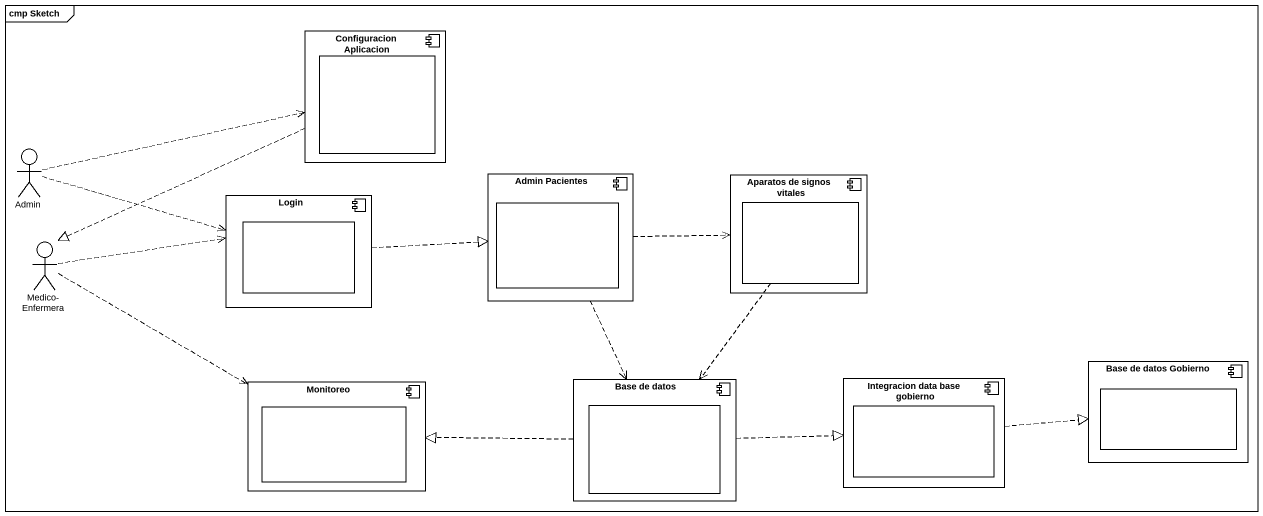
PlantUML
@startuml
mainframe cmp Sketch
component "Configuracion Aplicacion" as Configuracion_Aplicacion {
  rectangle " " as rectangle1
}
actor Admin
component "Admin Pacientes" as Admin_Pacientes {
  rectangle " " as rectangle3
}
component "Aparatos de signos vitales" as Aparatos_de_signos_vitales {
  rectangle " " as rectangle4
}
component Login {
  rectangle " " as rectangle2
}
actor "Medico- Enfermera" as Medico_Enfermera
component Monitoreo {
  rectangle " " as rectangle5
}
component "Base de datos" as Base_de_datos {
  rectangle " " as rectangle6
}
component "Integracion data base gobierno" as Integracion_data_base {
  rectangle " " as rectangle7
}
component "Base de datos Gobierno" as Base_de_datos_Gobierno {
  rectangle " " as rectangle8
}
Configuracion_Aplicacion .left.|> Medico_Enfermera
Admin .right.> Configuracion_Aplicacion
Admin .right.> Login
Admin_Pacientes .right.> Aparatos_de_signos_vitales
Admin_Pacientes ..> Base_de_datos
Login .right.|> Admin_Pacientes
rectangle4 ..> Base_de_datos
Medico_Enfermera .right.> Login
Medico_Enfermera .right.> Monitoreo
Base_de_datos .left.|> Monitoreo
Base_de_datos .right.|> Integracion_data_base
Integracion_data_base .right.|> Base_de_datos_Gobierno
@enduml
